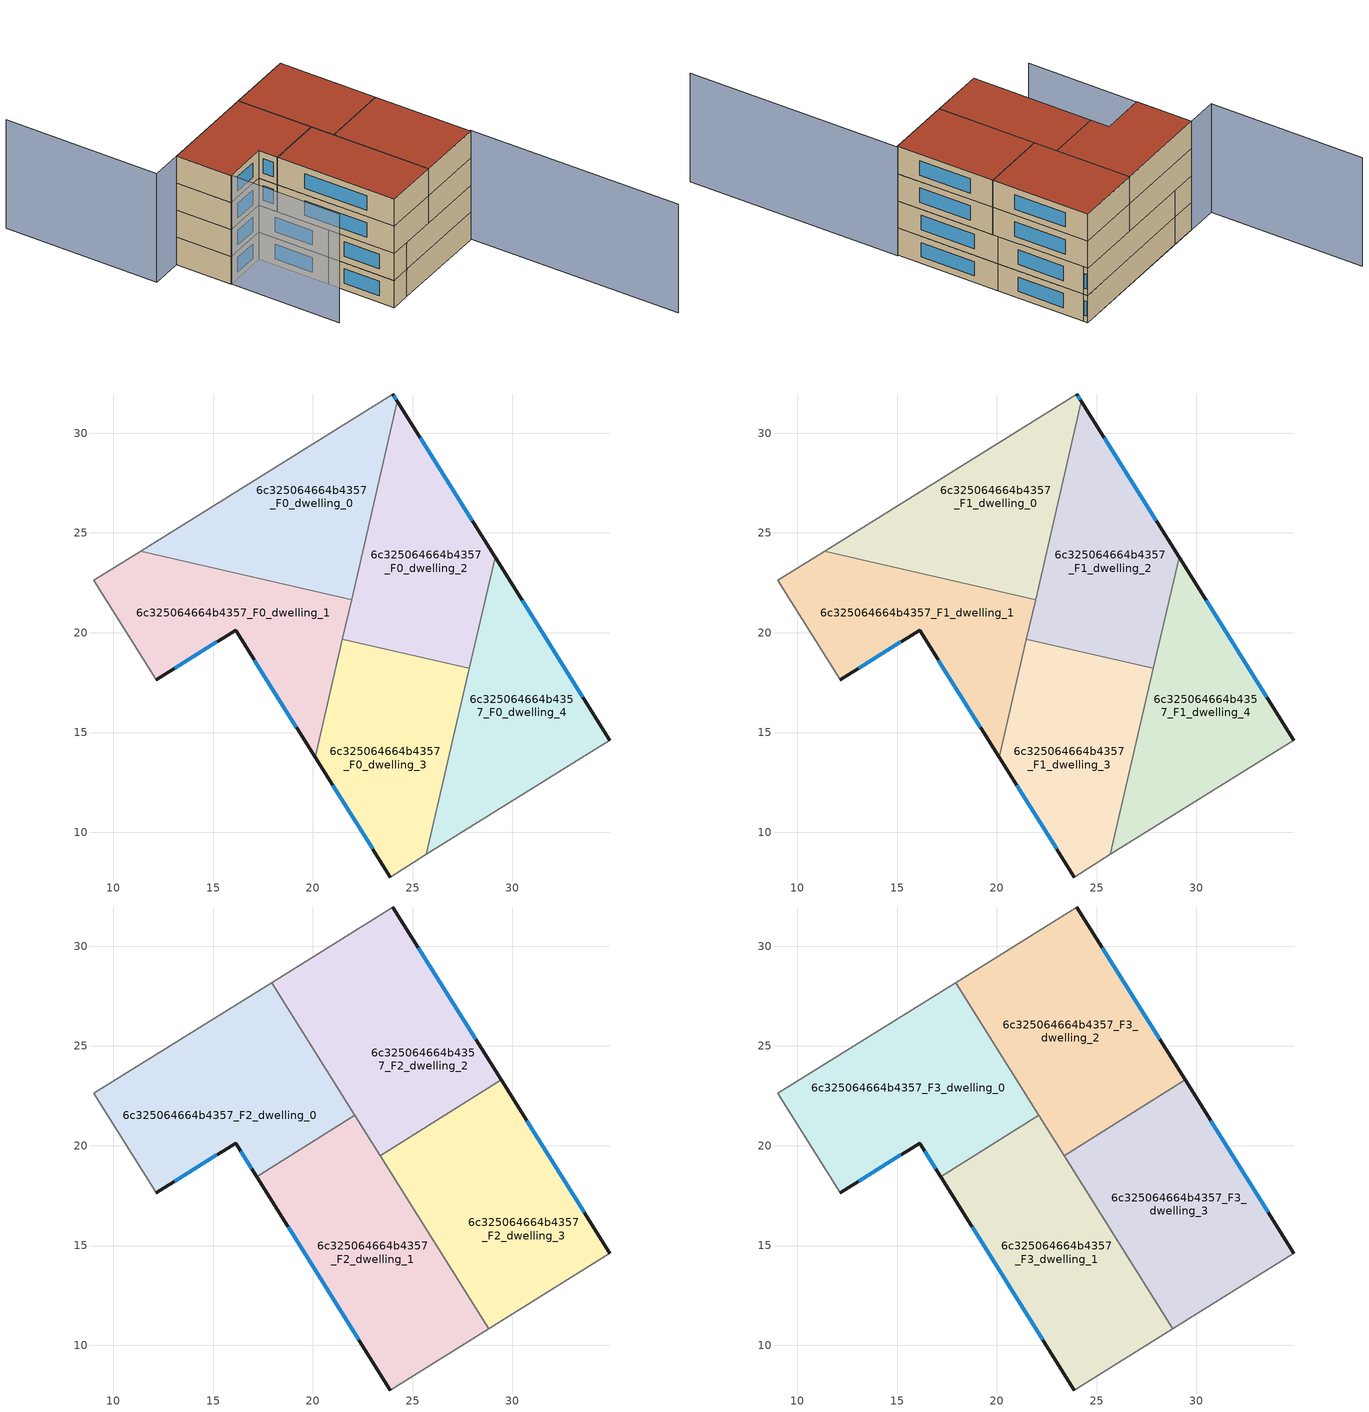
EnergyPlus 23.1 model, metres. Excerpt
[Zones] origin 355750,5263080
6c325064664b4357_F0_dwelling_0
 floor ground (EU_floor_Construction): 24.01,31.96 24.24,31.6 21.94,21.65 11.37,24.09 z0
 wall outside (EU_wall_Construction): 24.24,31.6 24.01,31.96 z0:3
 wall to 6c325064664b4357_F0_dwelling_1 (EU_wall_Construction): 11.37,24.09 21.94,21.65 z0:3
 wall adiabatic (EU_wall_Construction): 24.01,31.96 11.37,24.09 z0:3
 wall to 6c325064664b4357_F0_dwelling_2 (EU_wall_Construction): 21.94,21.65 24.24,31.6 z0:3
 window (EU_Window_Construction): 24.19,31.68 24.06,31.88 z0.7:2.3
6c325064664b4357_F0_dwelling_1
 floor ground (EU_floor_Construction): 21.94,21.65 20.12,13.76 16.13,20.13 12.14,17.65 9.02,22.63 11.37,24.09 z0
 wall outside (EU_wall_Construction): 12.14,17.65 16.13,20.13 20.12,13.76 z0:3
 wall adiabatic (EU_wall_Construction): 11.37,24.09 9.02,22.63 12.14,17.65 z0:3
 wall to 6c325064664b4357_F0_dwelling_3 (EU_wall_Construction): 20.12,13.76 21.49,19.68 z0:3
 wall to 6c325064664b4357_F0_dwelling_2 (EU_wall_Construction): 21.48,19.68 21.94,21.65 z0:3
 window (EU_Window_Construction): 17.07,18.63 19.18,15.26 / 13.08,18.23 15.19,19.55 z0.7:2.3
6c325064664b4357_F0_dwelling_2
 floor ground (EU_floor_Construction): 24.24,31.6 29.14,23.79 27.85,18.21 21.48,19.68 z0
 wall outside (EU_wall_Construction): 29.14,23.79 24.24,31.6 z0:3
 wall to 6c325064664b4357_F0_dwelling_3 (EU_wall_Construction): 21.48,19.68 27.85,18.21 z0:3
 wall to 6c325064664b4357_F0_dwelling_4 (EU_wall_Construction): 27.85,18.21 29.14,23.79 z0:3
 window (EU_Window_Construction): 27.99,25.62 25.39,29.76 z0.7:2.3
6c325064664b4357_F0_dwelling_3
 floor ground (EU_floor_Construction): 27.85,18.21 25.69,8.89 23.88,7.76 20.12,13.76 21.48,19.68 z0
 wall outside (EU_wall_Construction): 20.12,13.76 23.88,7.76 z0:3
 wall adiabatic (EU_wall_Construction): 23.88,7.76 25.69,8.89 z0:3
 wall to 6c325064664b4357_F0_dwelling_4 (EU_wall_Construction): 25.69,8.89 27.85,18.21 z0:3
 window (EU_Window_Construction): 21,12.35 23,9.17 z0.7:2.3
6c325064664b4357_F0_dwelling_4
 floor ground (EU_floor_Construction): 29.14,23.79 34.88,14.62 25.69,8.89 z0
 wall outside (EU_wall_Construction): 34.88,14.62 29.14,23.79 z0:3
 wall adiabatic (EU_wall_Construction): 25.69,8.89 34.88,14.62 z0:3
 window (EU_Window_Construction): 33.53,16.77 30.49,21.63 z0.7:2.3
6c325064664b4357_F1_dwelling_0
 floor to 6c325064664b4357_F0_dwelling_0 (EU_floor_Construction): 24.01,31.96 24.24,31.6 21.94,21.65 11.37,24.09 z3
 wall outside (EU_wall_Construction): 24.24,31.6 24.01,31.96 z3:6
 wall to 6c325064664b4357_F1_dwelling_1 (EU_wall_Construction): 11.37,24.09 21.94,21.65 z3:6
 wall adiabatic (EU_wall_Construction): 24.01,31.96 11.37,24.09 z3:6
 wall to 6c325064664b4357_F1_dwelling_2 (EU_wall_Construction): 21.94,21.65 24.24,31.6 z3:6
 window (EU_Window_Construction): 24.19,31.68 24.06,31.88 z3.7:5.3
6c325064664b4357_F1_dwelling_1
 floor to 6c325064664b4357_F0_dwelling_1 (EU_floor_Construction): 21.94,21.65 20.12,13.76 16.13,20.13 12.14,17.65 9.02,22.63 11.37,24.09 z3
 wall outside (EU_wall_Construction): 12.14,17.65 16.13,20.13 20.12,13.76 z3:6
 wall adiabatic (EU_wall_Construction): 11.37,24.09 9.02,22.63 12.14,17.65 z3:6
 wall to 6c325064664b4357_F1_dwelling_3 (EU_wall_Construction): 20.12,13.76 21.49,19.68 z3:6
 wall to 6c325064664b4357_F1_dwelling_2 (EU_wall_Construction): 21.48,19.68 21.94,21.65 z3:6
 window (EU_Window_Construction): 17.07,18.63 19.18,15.26 / 13.08,18.23 15.19,19.55 z3.7:5.3
 ceiling adiabatic (EU_roof_Construction): 20.12,13.76 21.88,21.39 17.19,18.44 z6
6c325064664b4357_F1_dwelling_2
 floor to 6c325064664b4357_F0_dwelling_2 (EU_floor_Construction): 24.24,31.6 29.14,23.79 27.85,18.21 21.48,19.68 z3
 wall outside (EU_wall_Construction): 29.14,23.79 24.24,31.6 z3:6
 wall to 6c325064664b4357_F1_dwelling_3 (EU_wall_Construction): 21.48,19.68 27.85,18.21 z3:6
 wall to 6c325064664b4357_F1_dwelling_4 (EU_wall_Construction): 27.85,18.21 29.14,23.79 z3:6
 window (EU_Window_Construction): 27.99,25.62 25.39,29.76 z3.7:5.3
 ceiling adiabatic (EU_roof_Construction): 23.56,19.2 22.1,21.53 21.88,21.39 21.48,19.68 z6
6c325064664b4357_F1_dwelling_3
 floor to 6c325064664b4357_F0_dwelling_3 (EU_floor_Construction): 27.85,18.21 25.69,8.89 23.88,7.76 20.12,13.76 21.48,19.68 z3
 wall outside (EU_wall_Construction): 20.12,13.76 23.88,7.76 z3:6
 wall adiabatic (EU_wall_Construction): 23.88,7.76 25.69,8.89 z3:6
 wall to 6c325064664b4357_F1_dwelling_4 (EU_wall_Construction): 25.69,8.89 27.85,18.21 z3:6
 window (EU_Window_Construction): 21,12.35 23,9.17 z3.7:5.3
 ceiling adiabatic (EU_roof_Construction): 25.69,8.89 26.86,13.94 23.56,19.2 21.48,19.68 20.12,13.76 23.88,7.76 z6
6c325064664b4357_F1_dwelling_4
 floor to 6c325064664b4357_F0_dwelling_4 (EU_floor_Construction): 29.14,23.79 34.88,14.62 25.69,8.89 z3
 wall outside (EU_wall_Construction): 34.88,14.62 29.14,23.79 z3:6
 wall adiabatic (EU_wall_Construction): 25.69,8.89 34.88,14.62 z3:6
 window (EU_Window_Construction): 33.53,16.77 30.49,21.63 z3.7:5.3
 ceiling adiabatic (EU_roof_Construction): 28.81,10.83 26.86,13.94 25.69,8.89 z6
6c325064664b4357_F2_dwelling_0
 floor to 6c325064664b4357_F1_dwelling_1 (EU_floor_Construction): 21.94,21.65 21.88,21.39 17.19,18.44 16.13,20.13 12.14,17.65 9.02,22.63 11.37,24.09 z6
 floor to 6c325064664b4357_F1_dwelling_0 (EU_floor_Construction): 17.93,28.18 21.96,21.75 21.94,21.65 11.37,24.09 z6
 floor to 6c325064664b4357_F1_dwelling_2 (EU_floor_Construction): 21.96,21.75 22.1,21.53 21.88,21.39 z6
 wall outside (EU_wall_Construction): 12.14,17.65 16.13,20.13 17.18,18.44 z6:9
 wall adiabatic (EU_wall_Construction): 17.93,28.18 9.02,22.63 12.14,17.65 z6:9
 wall to 6c325064664b4357_F2_dwelling_1 (EU_wall_Construction): 17.18,18.44 22.1,21.53 z6:9
 wall to 6c325064664b4357_F2_dwelling_2 (EU_wall_Construction): 22.1,21.53 17.93,28.18 z6:9
 window (EU_Window_Construction): 16.38,19.73 16.94,18.84 / 13.08,18.23 15.19,19.55 z6.7:8.3
6c325064664b4357_F2_dwelling_1
 floor adiabatic (EU_floor_Construction): 22.1,21.53 28.81,10.83 23.88,7.76 17.18,18.44 z6
 wall outside (EU_wall_Construction): 17.18,18.44 23.88,7.76 z6:9
 wall adiabatic (EU_wall_Construction): 23.88,7.76 28.81,10.83 z6:9
 wall to 6c325064664b4357_F2_dwelling_3 (EU_wall_Construction): 28.81,10.83 23.38,19.5 z6:9
 wall to 6c325064664b4357_F2_dwelling_2 (EU_wall_Construction): 23.38,19.5 22.11,21.53 z6:9
 window (EU_Window_Construction): 18.76,15.93 22.31,10.27 z6.7:8.3
6c325064664b4357_F2_dwelling_2
 floor to 6c325064664b4357_F1_dwelling_2 (EU_floor_Construction): 24.24,31.6 29.14,23.79 28.95,22.99 23.38,19.5 21.96,21.75 z6
 floor to 6c325064664b4357_F1_dwelling_0 (EU_floor_Construction): 24.01,31.96 24.24,31.6 21.96,21.75 17.93,28.18 z6
 floor to 6c325064664b4357_F1_dwelling_4 (EU_floor_Construction): 29.14,23.79 29.44,23.3 28.95,22.99 z6
 wall outside (EU_wall_Construction): 29.44,23.3 24.01,31.96 z6:9
 wall to 6c325064664b4357_F2_dwelling_3 (EU_wall_Construction): 23.38,19.5 29.44,23.3 z6:9
 wall adiabatic (EU_wall_Construction): 24.01,31.96 17.93,28.18 z6:9
 window (EU_Window_Construction): 28.17,25.33 25.28,29.93 z6.7:8.3
6c325064664b4357_F2_dwelling_3
 floor to 6c325064664b4357_F1_dwelling_4 (EU_floor_Construction): 29.44,23.3 34.88,14.62 28.81,10.83 26.86,13.94 28.95,22.99 z6
 floor to 6c325064664b4357_F1_dwelling_2 (EU_floor_Construction): 28.95,22.99 27.85,18.21 23.56,19.2 23.38,19.5 z6
 floor to 6c325064664b4357_F1_dwelling_3 (EU_floor_Construction): 27.85,18.21 26.86,13.94 23.56,19.2 z6
 wall outside (EU_wall_Construction): 34.88,14.62 29.44,23.3 z6:9
 wall adiabatic (EU_wall_Construction): 28.81,10.83 34.88,14.62 z6:9
 window (EU_Window_Construction): 33.61,16.66 30.72,21.26 z6.7:8.3
6c325064664b4357_F3_dwelling_0
 floor to 6c325064664b4357_F2_dwelling_0 (EU_floor_Construction): 17.93,28.18 22.1,21.53 17.18,18.44 16.13,20.13 12.14,17.65 9.02,22.63 z9
 wall outside (EU_wall_Construction): 12.14,17.65 16.13,20.13 17.18,18.44 z9:12
 wall adiabatic (EU_wall_Construction): 17.93,28.18 9.02,22.63 12.14,17.65 z9:12
 wall to 6c325064664b4357_F3_dwelling_1 (EU_wall_Construction): 17.18,18.44 22.1,21.53 z9:12
 wall to 6c325064664b4357_F3_dwelling_2 (EU_wall_Construction): 22.1,21.53 17.93,28.18 z9:12
 window (EU_Window_Construction): 16.38,19.73 16.94,18.84 / 13.08,18.23 15.19,19.55 z9.7:11.3
 roof outside (EU_roof_Construction): 22.1,21.53 17.93,28.18 9.02,22.63 12.14,17.65 16.13,20.13 17.18,18.44 z12
6c325064664b4357_F3_dwelling_1
 floor to 6c325064664b4357_F2_dwelling_1 (EU_floor_Construction): 22.1,21.53 28.81,10.83 23.88,7.76 17.18,18.44 z9
 wall outside (EU_wall_Construction): 17.18,18.44 23.88,7.76 z9:12
 wall adiabatic (EU_wall_Construction): 23.88,7.76 28.81,10.83 z9:12
 wall to 6c325064664b4357_F3_dwelling_3 (EU_wall_Construction): 28.81,10.83 23.38,19.5 z9:12
 wall to 6c325064664b4357_F3_dwelling_2 (EU_wall_Construction): 23.38,19.5 22.11,21.53 z9:12
 window (EU_Window_Construction): 18.76,15.93 22.31,10.27 z9.7:11.3
 roof outside (EU_roof_Construction): 28.81,10.83 22.1,21.53 17.18,18.44 23.88,7.76 z12
6c325064664b4357_F3_dwelling_2
 floor to 6c325064664b4357_F2_dwelling_2 (EU_floor_Construction): 24.01,31.96 29.44,23.3 23.38,19.5 17.93,28.18 z9
 wall outside (EU_wall_Construction): 29.44,23.3 24.01,31.96 z9:12
 wall to 6c325064664b4357_F3_dwelling_3 (EU_wall_Construction): 23.38,19.5 29.44,23.3 z9:12
 wall adiabatic (EU_wall_Construction): 24.01,31.96 17.93,28.18 z9:12
 window (EU_Window_Construction): 28.17,25.33 25.28,29.93 z9.7:11.3
 roof outside (EU_roof_Construction): 29.44,23.3 24.01,31.96 17.93,28.18 23.38,19.5 z12
6c325064664b4357_F3_dwelling_3
 floor to 6c325064664b4357_F2_dwelling_3 (EU_floor_Construction): 29.44,23.3 34.88,14.62 28.81,10.83 23.38,19.5 z9
 wall outside (EU_wall_Construction): 34.88,14.62 29.44,23.3 z9:12
 wall adiabatic (EU_wall_Construction): 28.81,10.83 34.88,14.62 z9:12
 window (EU_Window_Construction): 33.61,16.66 30.72,21.26 z9.7:11.3
 roof outside (EU_roof_Construction): 34.88,14.62 29.44,23.3 23.38,19.5 28.81,10.83 z12
shading: 34.92,14.78 46.81,-4.2 / 9.02,22.65 18.29,7.78 / 24.01,31.97 6.15,20.84 / 6.15,20.84 -2.46,34.67 z0:12
[Building]
EU S2 Campaign: North Axis=0; Terrain=City; Solar Distribution=FullExterior
[Site:Location]
Budapest.Ferenc.Liszt.Intl.AP: Latitude=47.437; Longitude=19.256; Time Zone=1; Elevation=185
[SizingPeriod:WeatherFileDays]
AnnualSizingPeriod: Begin Month=1; Begin Day of Month=1; End Month=12; End Day of Month=31; Day of Week for Start Day=Monday; Use Weather File Daylight Saving Period=No; Use Weather File Rain and Snow Indicators=No
[MATERIAL]
EU_InternalMass_Material: Roughness=MediumRough; Thickness=0.1; Conductivity=1; Density=1800; Specific Heat=900; Thermal Absorptance=0.9; Solar Absorptance=0.7; Visible Absorptance=0.7
[MATERIAL:NOMASS] Roughness=MediumRough; Thermal Absorptance=0.9; Solar Absorptance=0.7; Visible Absorptance=0.7
Name | Thermal Resistance
EU_wall_NoMass | 0.832559
EU_roof_NoMass | 1.39638
EU_floor_NoMass | 0.872794
[WINDOWMATERIAL:SIMPLEGLAZINGSYSTEM]
EU_Window_SimpleGlazing: UFactor=2.79869; Solar Heat Gain Coefficient=0.75; Visible Transmittance=0.75
[CONSTRUCTION]
EU_wall_Construction: EU_wall_NoMass
EU_roof_Construction: EU_roof_NoMass
EU_floor_Construction: EU_floor_NoMass
EU_Window_Construction: EU_Window_SimpleGlazing
EU_InternalMass_Construction: EU_InternalMass_Material
[ZONE] Type=1; Multiplier=1; Ceiling Height=autocalculate; Floor Area=autocalculate; Part of Total Floor Area=Yes
Name | Volume
6c325064664b4357_F0_dwelling_0; 6c325064664b4357_F1_dwelling_0 | 175.844
6c325064664b4357_F2_dwelling_0; 6c325064664b4357_F3_dwelling_0 | 219.8
6c325064664b4357_F0_dwelling_1; 6c325064664b4357_F1_dwelling_1 | 175.835
6c325064664b4357_F2_dwelling_1; 6c325064664b4357_F3_dwelling_1 | 219.809
6c325064664b4357_F0_dwelling_2; 6c325064664b4357_F1_dwelling_2 | 175.825
6c325064664b4357_F2_dwelling_2; 6c325064664b4357_F3_dwelling_2 | 219.815
6c325064664b4357_F0_dwelling_3; 6c325064664b4357_F1_dwelling_3 | 175.857
6c325064664b4357_F2_dwelling_3; 6c325064664b4357_F3_dwelling_3 | 219.806
6c325064664b4357_F0_dwelling_4; 6c325064664b4357_F1_dwelling_4 | 175.845
[INTERNALMASS] Construction=EU_InternalMass_Construction
Name | Zone or ZoneList | Surface Area
6c325064664b4357_F0_dwelling_0_EU_InternalMass | 6c325064664b4357_F0_dwelling_0 | 58.6141
6c325064664b4357_F0_dwelling_1_EU_InternalMass | 6c325064664b4357_F0_dwelling_1 | 58.6124
6c325064664b4357_F0_dwelling_2_EU_InternalMass | 6c325064664b4357_F0_dwelling_2 | 58.6079
6c325064664b4357_F0_dwelling_3_EU_InternalMass | 6c325064664b4357_F0_dwelling_3 | 58.6191
6c325064664b4357_F0_dwelling_4_EU_InternalMass | 6c325064664b4357_F0_dwelling_4 | 58.615
6c325064664b4357_F1_dwelling_0_EU_InternalMass | 6c325064664b4357_F1_dwelling_0 | 58.6141
6c325064664b4357_F1_dwelling_1_EU_InternalMass | 6c325064664b4357_F1_dwelling_1 | 58.6124
6c325064664b4357_F1_dwelling_2_EU_InternalMass | 6c325064664b4357_F1_dwelling_2 | 58.6079
6c325064664b4357_F1_dwelling_3_EU_InternalMass | 6c325064664b4357_F1_dwelling_3 | 58.6191
6c325064664b4357_F1_dwelling_4_EU_InternalMass | 6c325064664b4357_F1_dwelling_4 | 58.615
6c325064664b4357_F2_dwelling_0_EU_InternalMass | 6c325064664b4357_F2_dwelling_0 | 73.2667
6c325064664b4357_F2_dwelling_1_EU_InternalMass | 6c325064664b4357_F2_dwelling_1 | 73.2697
6c325064664b4357_F2_dwelling_2_EU_InternalMass | 6c325064664b4357_F2_dwelling_2 | 73.2716
6c325064664b4357_F2_dwelling_3_EU_InternalMass | 6c325064664b4357_F2_dwelling_3 | 73.2688
6c325064664b4357_F3_dwelling_0_EU_InternalMass | 6c325064664b4357_F3_dwelling_0 | 73.2667
6c325064664b4357_F3_dwelling_1_EU_InternalMass | 6c325064664b4357_F3_dwelling_1 | 73.2697
6c325064664b4357_F3_dwelling_2_EU_InternalMass | 6c325064664b4357_F3_dwelling_2 | 73.2716
6c325064664b4357_F3_dwelling_3_EU_InternalMass | 6c325064664b4357_F3_dwelling_3 | 73.2688
[OTHEREQUIPMENT] Fuel Type=Electricity; Design Level Calculation Method=Watts/Area; Power per Zone Floor Area=1; Fraction Latent=0; Fraction Radiant=0; Fraction Lost=0; Carbon Dioxide Generation Rate=0; EndUse Subcategory=EU_Step8_InternalGains
Name | Zone or ZoneList or Space or SpaceList | Schedule
EU_Step8_InternalGain_6c325064664b4357_F0_dwelling_0_f000 | 6c325064664b4357_F0_dwelling_0 | EU_Step8_GainSchedule_6c325064664b4357_F0_dwelling_0_f000
EU_Step8_InternalGain_6c325064664b4357_F0_dwelling_1_f000 | 6c325064664b4357_F0_dwelling_1 | EU_Step8_GainSchedule_6c325064664b4357_F0_dwelling_1_f000
EU_Step8_InternalGain_6c325064664b4357_F0_dwelling_2_f000 | 6c325064664b4357_F0_dwelling_2 | EU_Step8_GainSchedule_6c325064664b4357_F0_dwelling_2_f000
EU_Step8_InternalGain_6c325064664b4357_F0_dwelling_3_f000 | 6c325064664b4357_F0_dwelling_3 | EU_Step8_GainSchedule_6c325064664b4357_F0_dwelling_3_f000
EU_Step8_InternalGain_6c325064664b4357_F0_dwelling_4_f000 | 6c325064664b4357_F0_dwelling_4 | EU_Step8_GainSchedule_6c325064664b4357_F0_dwelling_4_f000
EU_Step8_InternalGain_6c325064664b4357_F1_dwelling_0_f000 | 6c325064664b4357_F1_dwelling_0 | EU_Step8_GainSchedule_6c325064664b4357_F1_dwelling_0_f000
EU_Step8_InternalGain_6c325064664b4357_F1_dwelling_1_f000 | 6c325064664b4357_F1_dwelling_1 | EU_Step8_GainSchedule_6c325064664b4357_F1_dwelling_1_f000
EU_Step8_InternalGain_6c325064664b4357_F1_dwelling_2_f000 | 6c325064664b4357_F1_dwelling_2 | EU_Step8_GainSchedule_6c325064664b4357_F1_dwelling_2_f000
EU_Step8_InternalGain_6c325064664b4357_F1_dwelling_3_f000 | 6c325064664b4357_F1_dwelling_3 | EU_Step8_GainSchedule_6c325064664b4357_F1_dwelling_3_f000
EU_Step8_InternalGain_6c325064664b4357_F1_dwelling_4_f000 | 6c325064664b4357_F1_dwelling_4 | EU_Step8_GainSchedule_6c325064664b4357_F1_dwelling_4_f000
EU_Step8_InternalGain_6c325064664b4357_F2_dwelling_0_f000 | 6c325064664b4357_F2_dwelling_0 | EU_Step8_GainSchedule_6c325064664b4357_F2_dwelling_0_f000
EU_Step8_InternalGain_6c325064664b4357_F2_dwelling_1_f000 | 6c325064664b4357_F2_dwelling_1 | EU_Step8_GainSchedule_6c325064664b4357_F2_dwelling_1_f000
EU_Step8_InternalGain_6c325064664b4357_F2_dwelling_2_f000 | 6c325064664b4357_F2_dwelling_2 | EU_Step8_GainSchedule_6c325064664b4357_F2_dwelling_2_f000
EU_Step8_InternalGain_6c325064664b4357_F2_dwelling_3_f000 | 6c325064664b4357_F2_dwelling_3 | EU_Step8_GainSchedule_6c325064664b4357_F2_dwelling_3_f000
EU_Step8_InternalGain_6c325064664b4357_F3_dwelling_0_f000 | 6c325064664b4357_F3_dwelling_0 | EU_Step8_GainSchedule_6c325064664b4357_F3_dwelling_0_f000
EU_Step8_InternalGain_6c325064664b4357_F3_dwelling_1_f000 | 6c325064664b4357_F3_dwelling_1 | EU_Step8_GainSchedule_6c325064664b4357_F3_dwelling_1_f000
EU_Step8_InternalGain_6c325064664b4357_F3_dwelling_2_f000 | 6c325064664b4357_F3_dwelling_2 | EU_Step8_GainSchedule_6c325064664b4357_F3_dwelling_2_f000
EU_Step8_InternalGain_6c325064664b4357_F3_dwelling_3_f000 | 6c325064664b4357_F3_dwelling_3 | EU_Step8_GainSchedule_6c325064664b4357_F3_dwelling_3_f000
[ZONEVENTILATION:DESIGNFLOWRATE] Schedule=EU_AlwaysOn; Design Flow Rate Calculation Method=AirChanges/Hour; Air Changes per Hour=0.475469; Ventilation Type=Natural; Fan Pressure Rise=0; Fan Total Efficiency=1; Constant Term Coefficient=1; Temperature Term Coefficient=0; Velocity Term Coefficient=0; Velocity Squared Term Coefficient=0; Minimum Indoor Temperature=-100; Maximum Indoor Temperature=100; Delta Temperature=-100; Minimum Outdoor Temperature=-100; Maximum Outdoor Temperature=100; Maximum Wind Speed=40
Name | Zone or ZoneList or Space or SpaceList
EU_ConstantAir_6c325064664b4357_F0_dwelling_0 | 6c325064664b4357_F0_dwelling_0
EU_ConstantAir_6c325064664b4357_F0_dwelling_1 | 6c325064664b4357_F0_dwelling_1
EU_ConstantAir_6c325064664b4357_F0_dwelling_2 | 6c325064664b4357_F0_dwelling_2
EU_ConstantAir_6c325064664b4357_F0_dwelling_3 | 6c325064664b4357_F0_dwelling_3
EU_ConstantAir_6c325064664b4357_F0_dwelling_4 | 6c325064664b4357_F0_dwelling_4
EU_ConstantAir_6c325064664b4357_F1_dwelling_0 | 6c325064664b4357_F1_dwelling_0
EU_ConstantAir_6c325064664b4357_F1_dwelling_1 | 6c325064664b4357_F1_dwelling_1
EU_ConstantAir_6c325064664b4357_F1_dwelling_2 | 6c325064664b4357_F1_dwelling_2
EU_ConstantAir_6c325064664b4357_F1_dwelling_3 | 6c325064664b4357_F1_dwelling_3
EU_ConstantAir_6c325064664b4357_F1_dwelling_4 | 6c325064664b4357_F1_dwelling_4
EU_ConstantAir_6c325064664b4357_F2_dwelling_0 | 6c325064664b4357_F2_dwelling_0
EU_ConstantAir_6c325064664b4357_F2_dwelling_1 | 6c325064664b4357_F2_dwelling_1
EU_ConstantAir_6c325064664b4357_F2_dwelling_2 | 6c325064664b4357_F2_dwelling_2
EU_ConstantAir_6c325064664b4357_F2_dwelling_3 | 6c325064664b4357_F2_dwelling_3
EU_ConstantAir_6c325064664b4357_F3_dwelling_0 | 6c325064664b4357_F3_dwelling_0
EU_ConstantAir_6c325064664b4357_F3_dwelling_1 | 6c325064664b4357_F3_dwelling_1
EU_ConstantAir_6c325064664b4357_F3_dwelling_2 | 6c325064664b4357_F3_dwelling_2
EU_ConstantAir_6c325064664b4357_F3_dwelling_3 | 6c325064664b4357_F3_dwelling_3
[HVACTEMPLATE:THERMOSTAT] Constant Heating Setpoint=20; Constant Cooling Setpoint=50
EU_HeatOnly_6c325064664b4357_F0_dwelling_0; EU_HeatOnly_6c325064664b4357_F0_dwelling_1; EU_HeatOnly_6c325064664b4357_F0_dwelling_2; EU_HeatOnly_6c325064664b4357_F0_dwelling_3; EU_HeatOnly_6c325064664b4357_F0_dwelling_4; EU_HeatOnly_6c325064664b4357_F1_dwelling_0; EU_HeatOnly_6c325064664b4357_F1_dwelling_1; EU_HeatOnly_6c325064664b4357_F1_dwelling_2; EU_HeatOnly_6c325064664b4357_F1_dwelling_3; EU_HeatOnly_6c325064664b4357_F1_dwelling_4; EU_HeatOnly_6c325064664b4357_F2_dwelling_0; EU_HeatOnly_6c325064664b4357_F2_dwelling_1; EU_HeatOnly_6c325064664b4357_F2_dwelling_2; EU_HeatOnly_6c325064664b4357_F2_dwelling_3; EU_HeatOnly_6c325064664b4357_F3_dwelling_0; EU_HeatOnly_6c325064664b4357_F3_dwelling_1; EU_HeatOnly_6c325064664b4357_F3_dwelling_2; EU_HeatOnly_6c325064664b4357_F3_dwelling_3
[HVACTEMPLATE:ZONE:IDEALLOADSAIRSYSTEM] System Availability Schedule=EU_AlwaysOn; Maximum Heating Supply Air Temperature=50; Minimum Cooling Supply Air Temperature=13; Maximum Heating Supply Air Humidity Ratio=0.0156; Minimum Cooling Supply Air Humidity Ratio=0.0077; Heating Limit=NoLimit; Cooling Limit=NoLimit; Heating Availability Schedule=EU_AlwaysOn; Cooling Availability Schedule=EU_CoolingOff; Dehumidification Control Type=ConstantSensibleHeatRatio; Cooling Sensible Heat Ratio=0.7; Dehumidification Setpoint=60; Humidification Control Type=None; Humidification Setpoint=30; Outdoor Air Method=None; Outdoor Air Flow Rate per Person=0.00944; Outdoor Air Flow Rate per Zone Floor Area=0; Outdoor Air Flow Rate per Zone=0; Demand Controlled Ventilation Type=None; Outdoor Air Economizer Type=NoEconomizer; Heat Recovery Type=None; Sensible Heat Recovery Effectiveness=0.7; Latent Heat Recovery Effectiveness=0.65
Name | Template Thermostat
6c325064664b4357_F0_dwelling_0 | EU_HeatOnly_6c325064664b4357_F0_dwelling_0
6c325064664b4357_F0_dwelling_1 | EU_HeatOnly_6c325064664b4357_F0_dwelling_1
6c325064664b4357_F0_dwelling_2 | EU_HeatOnly_6c325064664b4357_F0_dwelling_2
6c325064664b4357_F0_dwelling_3 | EU_HeatOnly_6c325064664b4357_F0_dwelling_3
6c325064664b4357_F0_dwelling_4 | EU_HeatOnly_6c325064664b4357_F0_dwelling_4
6c325064664b4357_F1_dwelling_0 | EU_HeatOnly_6c325064664b4357_F1_dwelling_0
6c325064664b4357_F1_dwelling_1 | EU_HeatOnly_6c325064664b4357_F1_dwelling_1
6c325064664b4357_F1_dwelling_2 | EU_HeatOnly_6c325064664b4357_F1_dwelling_2
6c325064664b4357_F1_dwelling_3 | EU_HeatOnly_6c325064664b4357_F1_dwelling_3
6c325064664b4357_F1_dwelling_4 | EU_HeatOnly_6c325064664b4357_F1_dwelling_4
6c325064664b4357_F2_dwelling_0 | EU_HeatOnly_6c325064664b4357_F2_dwelling_0
6c325064664b4357_F2_dwelling_1 | EU_HeatOnly_6c325064664b4357_F2_dwelling_1
6c325064664b4357_F2_dwelling_2 | EU_HeatOnly_6c325064664b4357_F2_dwelling_2
6c325064664b4357_F2_dwelling_3 | EU_HeatOnly_6c325064664b4357_F2_dwelling_3
6c325064664b4357_F3_dwelling_0 | EU_HeatOnly_6c325064664b4357_F3_dwelling_0
6c325064664b4357_F3_dwelling_1 | EU_HeatOnly_6c325064664b4357_F3_dwelling_1
6c325064664b4357_F3_dwelling_2 | EU_HeatOnly_6c325064664b4357_F3_dwelling_2
6c325064664b4357_F3_dwelling_3 | EU_HeatOnly_6c325064664b4357_F3_dwelling_3
[SIZING:ZONE] Zone Cooling Design Supply Air Temperature Input Method=SupplyAirTemperature; Zone Cooling Design Supply Air Temperature=13; Zone Heating Design Supply Air Temperature Input Method=SupplyAirTemperature; Zone Heating Design Supply Air Temperature=50; Zone Cooling Design Supply Air Humidity Ratio=0.008; Zone Heating Design Supply Air Humidity Ratio=0.008; Cooling Design Air Flow Method=DesignDay; Cooling Design Air Flow Rate=0; Cooling Minimum Air Flow per Zone Floor Area=0.000762; Cooling Minimum Air Flow=0; Cooling Minimum Air Flow Fraction=0.2; Heating Design Air Flow Method=DesignDay; Heating Design Air Flow Rate=0; Heating Maximum Air Flow per Zone Floor Area=0.002032; Heating Maximum Air Flow=0.141576; Heating Maximum Air Flow Fraction=0.3; Account for Dedicated Outdoor Air System=No; Dedicated Outdoor Air System Control Strategy=NeutralSupplyAir; Dedicated Outdoor Air Low Setpoint Temperature for Design=autosize; Dedicated Outdoor Air High Setpoint Temperature for Design=autosize; Zone Load Sizing Method=Sensible Load Only No Latent Load; Zone Latent Cooling Design Supply Air Humidity Ratio Input Method=HumidityRatioDifference; Zone Cooling Design Supply Air Humidity Ratio Difference=0.005; Zone Latent Heating Design Supply Air Humidity Ratio Input Method=HumidityRatioDifference; Zone Humidification Design Supply Air Humidity Ratio Difference=0.005
6c325064664b4357_F0_dwelling_0; 6c325064664b4357_F0_dwelling_1; 6c325064664b4357_F0_dwelling_2; 6c325064664b4357_F0_dwelling_3; 6c325064664b4357_F0_dwelling_4; 6c325064664b4357_F1_dwelling_0; 6c325064664b4357_F1_dwelling_1; 6c325064664b4357_F1_dwelling_2; 6c325064664b4357_F1_dwelling_3; 6c325064664b4357_F1_dwelling_4; 6c325064664b4357_F2_dwelling_0; 6c325064664b4357_F2_dwelling_1; 6c325064664b4357_F2_dwelling_2; 6c325064664b4357_F2_dwelling_3; 6c325064664b4357_F3_dwelling_0; 6c325064664b4357_F3_dwelling_1; 6c325064664b4357_F3_dwelling_2; 6c325064664b4357_F3_dwelling_3
[SCHEDULE:CONSTANT]
Name | Hourly Value
EU_AlwaysOn | 1
EU_CoolingOff | 0
[SCHEDULE:FILE] Column Number=1; Rows to Skip at Top=0; Number of Hours of Data=8760; Column Separator=Comma; Interpolate to Timestep=No; Minutes per Item=60; Adjust Schedule for Daylight Savings=Yes
Name | File
EU_Step8_GainSchedule_6c325064664b4357_F0_dwelling_0_f000 | ../../schedules/6c325064664b4357/6c325064664b4357_F0_dwelling_0_f000_gain.csv
EU_Step8_GainSchedule_6c325064664b4357_F0_dwelling_1_f000 | ../../schedules/6c325064664b4357/6c325064664b4357_F0_dwelling_1_f000_gain.csv
EU_Step8_GainSchedule_6c325064664b4357_F0_dwelling_2_f000 | ../../schedules/6c325064664b4357/6c325064664b4357_F0_dwelling_2_f000_gain.csv
EU_Step8_GainSchedule_6c325064664b4357_F0_dwelling_3_f000 | ../../schedules/6c325064664b4357/6c325064664b4357_F0_dwelling_3_f000_gain.csv
EU_Step8_GainSchedule_6c325064664b4357_F0_dwelling_4_f000 | ../../schedules/6c325064664b4357/6c325064664b4357_F0_dwelling_4_f000_gain.csv
EU_Step8_GainSchedule_6c325064664b4357_F1_dwelling_0_f000 | ../../schedules/6c325064664b4357/6c325064664b4357_F1_dwelling_0_f000_gain.csv
EU_Step8_GainSchedule_6c325064664b4357_F1_dwelling_1_f000 | ../../schedules/6c325064664b4357/6c325064664b4357_F1_dwelling_1_f000_gain.csv
EU_Step8_GainSchedule_6c325064664b4357_F1_dwelling_2_f000 | ../../schedules/6c325064664b4357/6c325064664b4357_F1_dwelling_2_f000_gain.csv
EU_Step8_GainSchedule_6c325064664b4357_F1_dwelling_3_f000 | ../../schedules/6c325064664b4357/6c325064664b4357_F1_dwelling_3_f000_gain.csv
EU_Step8_GainSchedule_6c325064664b4357_F1_dwelling_4_f000 | ../../schedules/6c325064664b4357/6c325064664b4357_F1_dwelling_4_f000_gain.csv
EU_Step8_GainSchedule_6c325064664b4357_F2_dwelling_0_f000 | ../../schedules/6c325064664b4357/6c325064664b4357_F2_dwelling_0_f000_gain.csv
EU_Step8_GainSchedule_6c325064664b4357_F2_dwelling_1_f000 | ../../schedules/6c325064664b4357/6c325064664b4357_F2_dwelling_1_f000_gain.csv
EU_Step8_GainSchedule_6c325064664b4357_F2_dwelling_2_f000 | ../../schedules/6c325064664b4357/6c325064664b4357_F2_dwelling_2_f000_gain.csv
EU_Step8_GainSchedule_6c325064664b4357_F2_dwelling_3_f000 | ../../schedules/6c325064664b4357/6c325064664b4357_F2_dwelling_3_f000_gain.csv
EU_Step8_GainSchedule_6c325064664b4357_F3_dwelling_0_f000 | ../../schedules/6c325064664b4357/6c325064664b4357_F3_dwelling_0_f000_gain.csv
EU_Step8_GainSchedule_6c325064664b4357_F3_dwelling_1_f000 | ../../schedules/6c325064664b4357/6c325064664b4357_F3_dwelling_1_f000_gain.csv
EU_Step8_GainSchedule_6c325064664b4357_F3_dwelling_2_f000 | ../../schedules/6c325064664b4357/6c325064664b4357_F3_dwelling_2_f000_gain.csv
EU_Step8_GainSchedule_6c325064664b4357_F3_dwelling_3_f000 | ../../schedules/6c325064664b4357/6c325064664b4357_F3_dwelling_3_f000_gain.csv
